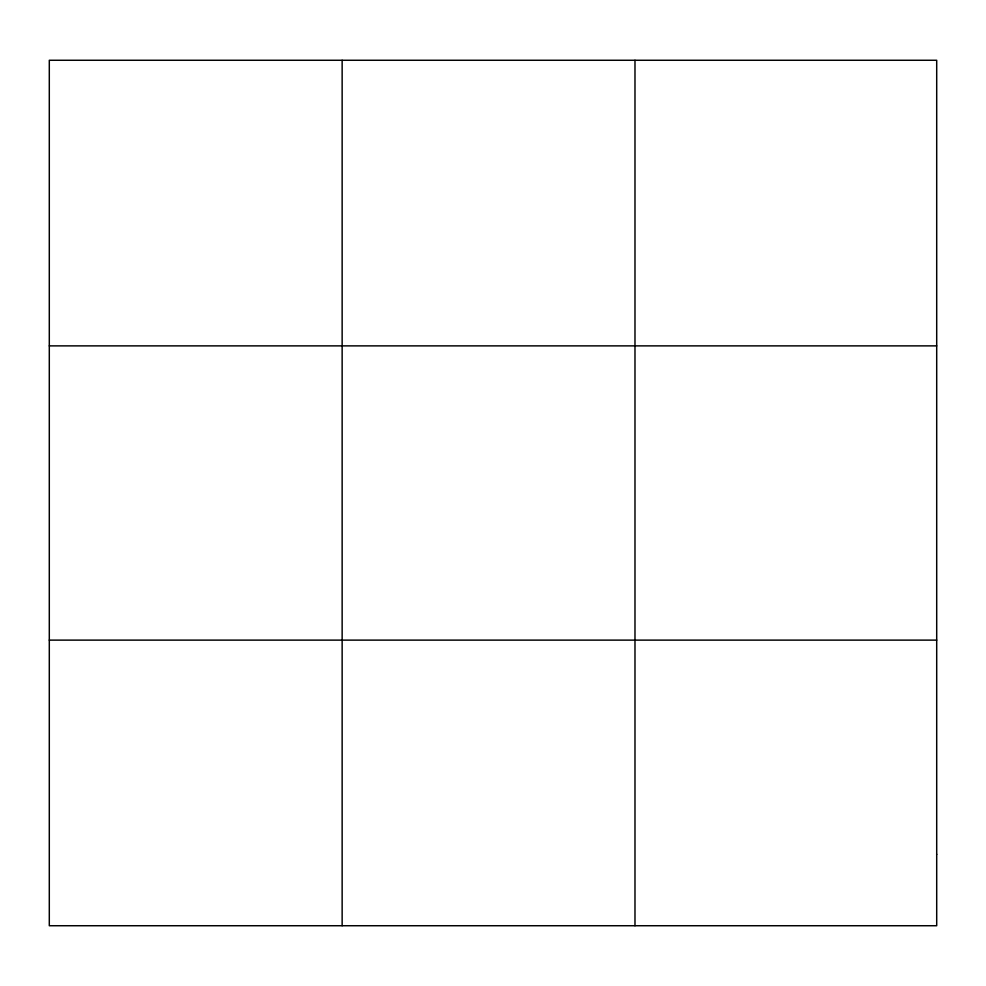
<?xml version="1.0" encoding="UTF-8"?>
<svg xmlns="http://www.w3.org/2000/svg" width="986" height="986" viewBox="0 0 986 986"><rect width="100%" height="100%" fill="white"/><g stroke="black" fill="none" stroke-linecap="round" stroke-linejoin="round"><path stroke-width="1.48" d="M342.142 925.731L342.142 60.269M634.984 925.731L634.984 60.269M49.3 345.876L936.7 345.876M49.3 640.124L936.7 640.124M936.7 854.332L936.7 925.731L49.3 925.731L49.3 60.269L936.7 60.269L936.7 854.332"/></g></svg>
